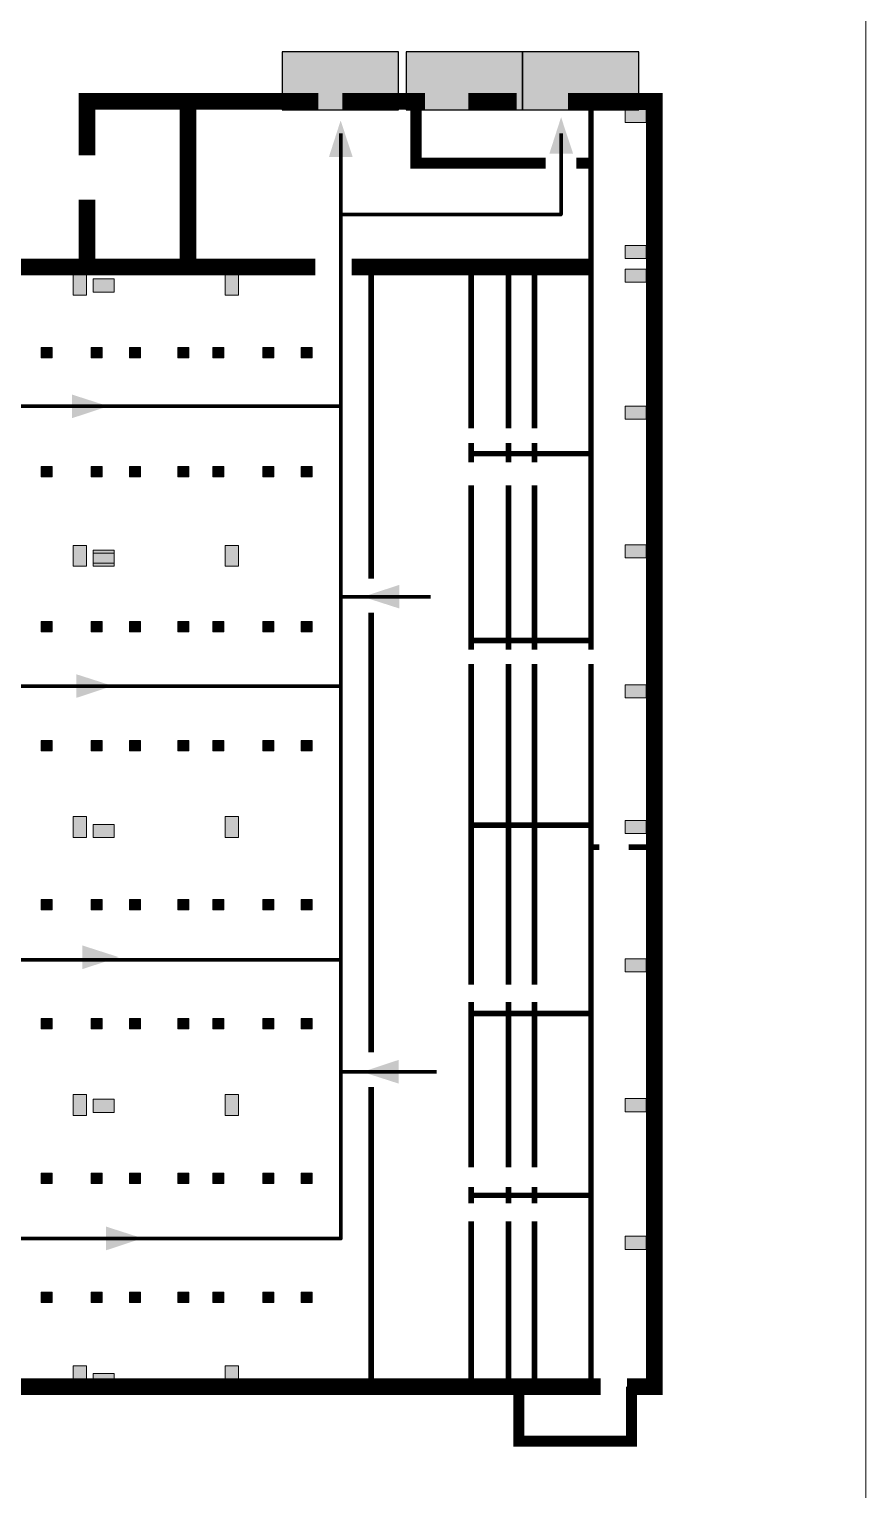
# Model space of a CAD drawing. Header units: millimetres. Extents: x 13810 to 67229, y 12374 to 21950.
# Drawn here: x 37669.9 to 37785, y 15037.6 to 15238.6 of the extents above; entities that cross this region are included whole.
import ezdxf

# ---------------------------------------------------------------- set-up
doc = ezdxf.new("R2010")
doc.units = ezdxf.units.MM
doc.layers.add('План_Штампы', color=7, linetype='Continuous')

# ---------------------------------------------------------------- blocks, each defined once
blk = doc.blocks.new('A$C7B4425F7')
at = {"true_color": 0xffffff}
blk.add_hatch(color=7, dxfattribs=at).paths.add_polyline_path([(0, 0), (-16, 0), (-16, -8), (0, -8)])
h = blk.add_hatch(color=126)
h.paths.add_polyline_path([(-0.2, -0.2), (-15.8, -0.2), (-15.8, -7.8), (-0.2, -7.8)])
h.paths.add_polyline_path([(-11.76, -2.03), (-11.76, -3.66), (-11.17, -3.66, -0.568275), (-11.17, -6.18), (-12.58, -6.18), (-12.58, -2.03)], flags=16)
h.paths.add_polyline_path([(-13.33, -4.12, -0.495768), (-13.59, -6.18), (-15.03, -6.18), (-15.03, -2.03), (-13.59, -2.03, -0.487973)], flags=16)
h.paths.add_polyline_path([(-10.25, -2.03), (-9.48, -2.03), (-9.48, -6.18), (-10.25, -6.18)], flags=16)
h.paths.add_polyline_path([(-13.84, -3.69), (-14.24, -3.69), (-14.24, -3.03), (-13.9, -3.03, -0.692621)], flags=0)
h.paths.add_polyline_path([(-9.15, -2.03), (-8.4, -2.03), (-8.04, -3.07), (-7.68, -2.03), (-6.93, -2.03), (-7.64, -4.1), (-6.93, -6.18), (-7.68, -6.18), (-8.04, -5.14), (-8.4, -6.18), (-9.15, -6.18), (-8.44, -4.1)], flags=16)
h.paths.add_polyline_path([(-11.76, -4.46), (-11.42, -4.46, -0.692621), (-11.36, -5.12), (-11.76, -5.12)], flags=0)
h.paths.add_polyline_path([(-13.9, -5.2), (-14.24, -5.2), (-14.24, -4.55), (-13.84, -4.55, -0.708038)], flags=0)
edge = h.paths.add_edge_path(flags=16)
edge.add_ellipse((-5.51, -4.08), major_axis=(0, 2.05), ratio=0.586184, start_angle=0, end_angle=360)
edge = h.paths.add_edge_path(flags=0)
edge.add_ellipse((-5.51, -4.08), major_axis=(0, 1.14), ratio=0.454828, start_angle=0, end_angle=360)
h.paths.add_polyline_path([(-4.13, -4.96, 0.377264), (-3.48, -4.52, 0.0555), (-3.16, -2.03), (-1.66, -2.03), (-1.66, -4.96), (-0.96, -4.96), (-0.96, -7.01), (-1.75, -7.01), (-1.75, -6.18), (-3.3, -6.18), (-3.3, -7.02), (-4.13, -7.02)], flags=16)
h.paths.add_polyline_path([(-2.73, -2.91), (-2.28, -2.91), (-2.28, -4.96), (-3.05, -4.96, 0.079136)], flags=0)
at = {"color": 126}
blk.add_lwpolyline([(-16, -8), (0, -8), (0, 0), (-16, 0)], close=True, dxfattribs=at)

msp = doc.modelspace()

# ---------------------------------------------------------------- hatches: boundary and pattern name
at = {"lineweight": 0}
h = msp.add_hatch(color=256, dxfattribs=at)
h.dxf.hatch_style = 1
h.paths.add_polyline_path([(37754.84, 15225.76), (37754.84, 15227.56), (37751.95, 15227.56), (37751.95, 15225.76)])
h = msp.add_hatch(color=256, dxfattribs=at)
h.dxf.hatch_style = 1
h.paths.add_polyline_path([(37754.84, 15207.01), (37754.84, 15208.81), (37751.95, 15208.81), (37751.95, 15207.01)])
h = msp.add_hatch(color=256, dxfattribs=at)
h.dxf.hatch_style = 1
h.paths.add_polyline_path([(37677.77, 15204.87), (37675.97, 15204.87), (37675.97, 15201.98), (37677.77, 15201.98)])
h = msp.add_hatch(color=256, dxfattribs=at)
h.dxf.hatch_style = 1
h.paths.add_polyline_path([(37698.69, 15204.87), (37696.89, 15204.87), (37696.89, 15201.98), (37698.69, 15201.98)])
h = msp.add_hatch(color=256, dxfattribs=at)
h.dxf.hatch_style = 1
h.paths.add_polyline_path([(37754.84, 15203.76), (37754.84, 15205.56), (37751.95, 15205.56), (37751.95, 15203.76)])
h = msp.add_hatch(color=256, dxfattribs=at)
h.dxf.hatch_style = 1
h.paths.add_polyline_path([(37681.61, 15202.42), (37681.61, 15204.22), (37678.72, 15204.22), (37678.72, 15202.42)])
h = msp.add_hatch(color=256, dxfattribs=at)
h.dxf.hatch_style = 1
h.paths.add_polyline_path([(37673.07, 15193.38), (37673.07, 15194.8), (37671.55, 15194.8), (37671.55, 15193.38)])
h = msp.add_hatch(color=256, dxfattribs=at)
h.dxf.hatch_style = 1
h.paths.add_polyline_path([(37679.93, 15193.38), (37679.93, 15194.8), (37678.41, 15194.8), (37678.41, 15193.38)])
h = msp.add_hatch(color=256, dxfattribs=at)
h.dxf.hatch_style = 1
h.paths.add_polyline_path([(37685.2, 15193.38), (37685.2, 15194.8), (37683.69, 15194.8), (37683.69, 15193.38)])
h = msp.add_hatch(color=256, dxfattribs=at)
h.dxf.hatch_style = 1
h.paths.add_polyline_path([(37691.89, 15193.38), (37691.89, 15194.8), (37690.38, 15194.8), (37690.38, 15193.38)])
h = msp.add_hatch(color=256, dxfattribs=at)
h.dxf.hatch_style = 1
h.paths.add_polyline_path([(37696.71, 15193.38), (37696.71, 15194.8), (37695.19, 15194.8), (37695.19, 15193.38)])
h = msp.add_hatch(color=256, dxfattribs=at)
h.dxf.hatch_style = 1
h.paths.add_polyline_path([(37703.57, 15193.38), (37703.57, 15194.8), (37702.05, 15194.8), (37702.05, 15193.38)])
h = msp.add_hatch(color=256, dxfattribs=at)
h.dxf.hatch_style = 1
h.paths.add_polyline_path([(37708.84, 15193.38), (37708.84, 15194.8), (37707.32, 15194.8), (37707.32, 15193.38)])
h = msp.add_hatch(color=256, dxfattribs=at)
h.dxf.hatch_style = 1
h.paths.add_polyline_path([(37754.84, 15184.9), (37754.84, 15186.7), (37751.95, 15186.7), (37751.95, 15184.9)])
h = msp.add_hatch(color=256, dxfattribs=at)
h.dxf.hatch_style = 1
h.paths.add_polyline_path([(37673.07, 15176.99), (37673.07, 15178.41), (37671.55, 15178.41), (37671.55, 15176.99)])
h = msp.add_hatch(color=256, dxfattribs=at)
h.dxf.hatch_style = 1
h.paths.add_polyline_path([(37679.93, 15176.99), (37679.93, 15178.41), (37678.41, 15178.41), (37678.41, 15176.99)])
h = msp.add_hatch(color=256, dxfattribs=at)
h.dxf.hatch_style = 1
h.paths.add_polyline_path([(37685.2, 15176.99), (37685.2, 15178.41), (37683.69, 15178.41), (37683.69, 15176.99)])
h = msp.add_hatch(color=256, dxfattribs=at)
h.dxf.hatch_style = 1
h.paths.add_polyline_path([(37691.89, 15176.99), (37691.89, 15178.41), (37690.38, 15178.41), (37690.38, 15176.99)])
h = msp.add_hatch(color=256, dxfattribs=at)
h.dxf.hatch_style = 1
h.paths.add_polyline_path([(37696.71, 15176.99), (37696.71, 15178.41), (37695.19, 15178.41), (37695.19, 15176.99)])
h = msp.add_hatch(color=256, dxfattribs=at)
h.dxf.hatch_style = 1
h.paths.add_polyline_path([(37703.57, 15176.99), (37703.57, 15178.41), (37702.05, 15178.41), (37702.05, 15176.99)])
h = msp.add_hatch(color=256, dxfattribs=at)
h.dxf.hatch_style = 1
h.paths.add_polyline_path([(37708.84, 15176.99), (37708.84, 15178.41), (37707.32, 15178.41), (37707.32, 15176.99)])
h = msp.add_hatch(color=256, dxfattribs=at)
h.dxf.hatch_style = 1
h.paths.add_polyline_path([(37677.77, 15167.55), (37675.97, 15167.55), (37675.97, 15164.67), (37677.77, 15164.67)])
h = msp.add_hatch(color=256, dxfattribs=at)
h.dxf.hatch_style = 1
h.paths.add_polyline_path([(37677.77, 15167.55), (37675.97, 15167.55), (37675.97, 15164.67), (37677.77, 15164.67)])
h = msp.add_hatch(color=256, dxfattribs=at)
h.dxf.hatch_style = 1
h.paths.add_polyline_path([(37681.61, 15165.11), (37681.61, 15166.91), (37678.72, 15166.91), (37678.72, 15165.11)])
h = msp.add_hatch(color=256, dxfattribs=at)
h.dxf.hatch_style = 1
h.paths.add_polyline_path([(37681.61, 15164.67), (37681.61, 15166.47), (37678.72, 15166.47), (37678.72, 15164.67)])
h = msp.add_hatch(color=256, dxfattribs=at)
h.dxf.hatch_style = 1
h.paths.add_polyline_path([(37698.69, 15167.55), (37696.89, 15167.55), (37696.89, 15164.67), (37698.69, 15164.67)])
h = msp.add_hatch(color=256, dxfattribs=at)
h.dxf.hatch_style = 1
h.paths.add_polyline_path([(37698.69, 15167.55), (37696.89, 15167.55), (37696.89, 15164.67), (37698.69, 15164.67)])
h = msp.add_hatch(color=256, dxfattribs=at)
h.dxf.hatch_style = 1
h.paths.add_polyline_path([(37754.84, 15165.82), (37754.84, 15167.62), (37751.95, 15167.62), (37751.95, 15165.82)])
h = msp.add_hatch(color=256, dxfattribs=at)
h.dxf.hatch_style = 1
h.paths.add_polyline_path([(37673.07, 15155.65), (37673.07, 15157.07), (37671.55, 15157.07), (37671.55, 15155.65)])
h = msp.add_hatch(color=256, dxfattribs=at)
h.dxf.hatch_style = 1
h.paths.add_polyline_path([(37679.93, 15155.65), (37679.93, 15157.07), (37678.41, 15157.07), (37678.41, 15155.65)])
h = msp.add_hatch(color=256, dxfattribs=at)
h.dxf.hatch_style = 1
h.paths.add_polyline_path([(37685.2, 15155.65), (37685.2, 15157.07), (37683.69, 15157.07), (37683.69, 15155.65)])
h = msp.add_hatch(color=256, dxfattribs=at)
h.dxf.hatch_style = 1
h.paths.add_polyline_path([(37691.89, 15155.65), (37691.89, 15157.07), (37690.38, 15157.07), (37690.38, 15155.65)])
h = msp.add_hatch(color=256, dxfattribs=at)
h.dxf.hatch_style = 1
h.paths.add_polyline_path([(37696.71, 15155.65), (37696.71, 15157.07), (37695.19, 15157.07), (37695.19, 15155.65)])
h = msp.add_hatch(color=256, dxfattribs=at)
h.dxf.hatch_style = 1
h.paths.add_polyline_path([(37703.57, 15155.65), (37703.57, 15157.07), (37702.05, 15157.07), (37702.05, 15155.65)])
h = msp.add_hatch(color=256, dxfattribs=at)
h.dxf.hatch_style = 1
h.paths.add_polyline_path([(37708.84, 15155.65), (37708.84, 15157.07), (37707.32, 15157.07), (37707.32, 15155.65)])
h = msp.add_hatch(color=256, dxfattribs=at)
h.dxf.hatch_style = 1
h.paths.add_polyline_path([(37754.84, 15146.55), (37754.84, 15148.35), (37751.95, 15148.35), (37751.95, 15146.55)])
h = msp.add_hatch(color=256, dxfattribs=at)
h.dxf.hatch_style = 1
h.paths.add_polyline_path([(37673.07, 15139.26), (37673.07, 15140.68), (37671.55, 15140.68), (37671.55, 15139.26)])
h = msp.add_hatch(color=256, dxfattribs=at)
h.dxf.hatch_style = 1
h.paths.add_polyline_path([(37679.93, 15139.26), (37679.93, 15140.68), (37678.41, 15140.68), (37678.41, 15139.26)])
h = msp.add_hatch(color=256, dxfattribs=at)
h.dxf.hatch_style = 1
h.paths.add_polyline_path([(37685.2, 15139.26), (37685.2, 15140.68), (37683.69, 15140.68), (37683.69, 15139.26)])
h = msp.add_hatch(color=256, dxfattribs=at)
h.dxf.hatch_style = 1
h.paths.add_polyline_path([(37691.89, 15139.26), (37691.89, 15140.68), (37690.38, 15140.68), (37690.38, 15139.26)])
h = msp.add_hatch(color=256, dxfattribs=at)
h.dxf.hatch_style = 1
h.paths.add_polyline_path([(37696.71, 15139.26), (37696.71, 15140.68), (37695.19, 15140.68), (37695.19, 15139.26)])
h = msp.add_hatch(color=256, dxfattribs=at)
h.dxf.hatch_style = 1
h.paths.add_polyline_path([(37703.57, 15139.26), (37703.57, 15140.68), (37702.05, 15140.68), (37702.05, 15139.26)])
h = msp.add_hatch(color=256, dxfattribs=at)
h.dxf.hatch_style = 1
h.paths.add_polyline_path([(37708.84, 15139.26), (37708.84, 15140.68), (37707.32, 15140.68), (37707.32, 15139.26)])
h = msp.add_hatch(color=256, dxfattribs=at)
h.dxf.hatch_style = 1
h.paths.add_polyline_path([(37677.77, 15130.24), (37675.97, 15130.24), (37675.97, 15127.35), (37677.77, 15127.35)])
h = msp.add_hatch(color=256, dxfattribs=at)
h.dxf.hatch_style = 1
h.paths.add_polyline_path([(37698.69, 15130.24), (37696.89, 15130.24), (37696.89, 15127.35), (37698.69, 15127.35)])
h = msp.add_hatch(color=256, dxfattribs=at)
h.dxf.hatch_style = 1
h.paths.add_polyline_path([(37681.61, 15127.35), (37681.61, 15129.15), (37678.72, 15129.15), (37678.72, 15127.35)])
h = msp.add_hatch(color=256, dxfattribs=at)
h.dxf.hatch_style = 1
h.paths.add_polyline_path([(37754.84, 15127.91), (37754.84, 15129.71), (37751.95, 15129.71), (37751.95, 15127.91)])
h = msp.add_hatch(color=256, dxfattribs=at)
h.dxf.hatch_style = 1
h.paths.add_polyline_path([(37673.07, 15117.41), (37673.07, 15118.83), (37671.55, 15118.83), (37671.55, 15117.41)])
h = msp.add_hatch(color=256, dxfattribs=at)
h.dxf.hatch_style = 1
h.paths.add_polyline_path([(37679.93, 15117.41), (37679.93, 15118.83), (37678.41, 15118.83), (37678.41, 15117.41)])
h = msp.add_hatch(color=256, dxfattribs=at)
h.dxf.hatch_style = 1
h.paths.add_polyline_path([(37685.2, 15117.41), (37685.2, 15118.83), (37683.69, 15118.83), (37683.69, 15117.41)])
h = msp.add_hatch(color=256, dxfattribs=at)
h.dxf.hatch_style = 1
h.paths.add_polyline_path([(37691.89, 15117.41), (37691.89, 15118.83), (37690.38, 15118.83), (37690.38, 15117.41)])
h = msp.add_hatch(color=256, dxfattribs=at)
h.dxf.hatch_style = 1
h.paths.add_polyline_path([(37696.71, 15117.41), (37696.71, 15118.83), (37695.19, 15118.83), (37695.19, 15117.41)])
h = msp.add_hatch(color=256, dxfattribs=at)
h.dxf.hatch_style = 1
h.paths.add_polyline_path([(37703.57, 15117.41), (37703.57, 15118.83), (37702.05, 15118.83), (37702.05, 15117.41)])
h = msp.add_hatch(color=256, dxfattribs=at)
h.dxf.hatch_style = 1
h.paths.add_polyline_path([(37708.84, 15117.41), (37708.84, 15118.83), (37707.32, 15118.83), (37707.32, 15117.41)])
h = msp.add_hatch(color=256, dxfattribs=at)
h.dxf.hatch_style = 1
h.paths.add_polyline_path([(37754.84, 15108.85), (37754.84, 15110.65), (37751.95, 15110.65), (37751.95, 15108.85)])
h = msp.add_hatch(color=256, dxfattribs=at)
h.dxf.hatch_style = 1
h.paths.add_polyline_path([(37673.07, 15101.02), (37673.07, 15102.44), (37671.55, 15102.44), (37671.55, 15101.02)])
h = msp.add_hatch(color=256, dxfattribs=at)
h.dxf.hatch_style = 1
h.paths.add_polyline_path([(37679.93, 15101.02), (37679.93, 15102.44), (37678.41, 15102.44), (37678.41, 15101.02)])
h = msp.add_hatch(color=256, dxfattribs=at)
h.dxf.hatch_style = 1
h.paths.add_polyline_path([(37685.2, 15101.02), (37685.2, 15102.44), (37683.69, 15102.44), (37683.69, 15101.02)])
h = msp.add_hatch(color=256, dxfattribs=at)
h.dxf.hatch_style = 1
h.paths.add_polyline_path([(37691.89, 15101.02), (37691.89, 15102.44), (37690.38, 15102.44), (37690.38, 15101.02)])
h = msp.add_hatch(color=256, dxfattribs=at)
h.dxf.hatch_style = 1
h.paths.add_polyline_path([(37696.71, 15101.02), (37696.71, 15102.44), (37695.19, 15102.44), (37695.19, 15101.02)])
h = msp.add_hatch(color=256, dxfattribs=at)
h.dxf.hatch_style = 1
h.paths.add_polyline_path([(37703.57, 15101.02), (37703.57, 15102.44), (37702.05, 15102.44), (37702.05, 15101.02)])
h = msp.add_hatch(color=256, dxfattribs=at)
h.dxf.hatch_style = 1
h.paths.add_polyline_path([(37708.84, 15101.02), (37708.84, 15102.44), (37707.32, 15102.44), (37707.32, 15101.02)])
h = msp.add_hatch(color=256, dxfattribs=at)
h.dxf.hatch_style = 1
h.paths.add_polyline_path([(37677.77, 15091.97), (37675.97, 15091.97), (37675.97, 15089.08), (37677.77, 15089.08)])
h = msp.add_hatch(color=256, dxfattribs=at)
h.dxf.hatch_style = 1
h.paths.add_polyline_path([(37698.69, 15091.97), (37696.89, 15091.97), (37696.89, 15089.08), (37698.69, 15089.08)])
h = msp.add_hatch(color=256, dxfattribs=at)
h.dxf.hatch_style = 1
h.paths.add_polyline_path([(37681.61, 15089.52), (37681.61, 15091.32), (37678.72, 15091.32), (37678.72, 15089.52)])
h = msp.add_hatch(color=256, dxfattribs=at)
h.dxf.hatch_style = 1
h.paths.add_polyline_path([(37754.84, 15089.61), (37754.84, 15091.41), (37751.95, 15091.41), (37751.95, 15089.61)])
h = msp.add_hatch(color=256, dxfattribs=at)
h.dxf.hatch_style = 1
h.paths.add_polyline_path([(37673.07, 15079.75), (37673.07, 15081.17), (37671.55, 15081.17), (37671.55, 15079.75)])
h = msp.add_hatch(color=256, dxfattribs=at)
h.dxf.hatch_style = 1
h.paths.add_polyline_path([(37679.93, 15079.75), (37679.93, 15081.17), (37678.41, 15081.17), (37678.41, 15079.75)])
h = msp.add_hatch(color=256, dxfattribs=at)
h.dxf.hatch_style = 1
h.paths.add_polyline_path([(37685.2, 15079.75), (37685.2, 15081.17), (37683.69, 15081.17), (37683.69, 15079.75)])
h = msp.add_hatch(color=256, dxfattribs=at)
h.dxf.hatch_style = 1
h.paths.add_polyline_path([(37691.89, 15079.75), (37691.89, 15081.17), (37690.38, 15081.17), (37690.38, 15079.75)])
h = msp.add_hatch(color=256, dxfattribs=at)
h.dxf.hatch_style = 1
h.paths.add_polyline_path([(37696.71, 15079.75), (37696.71, 15081.17), (37695.19, 15081.17), (37695.19, 15079.75)])
h = msp.add_hatch(color=256, dxfattribs=at)
h.dxf.hatch_style = 1
h.paths.add_polyline_path([(37703.57, 15079.75), (37703.57, 15081.17), (37702.05, 15081.17), (37702.05, 15079.75)])
h = msp.add_hatch(color=256, dxfattribs=at)
h.dxf.hatch_style = 1
h.paths.add_polyline_path([(37708.84, 15079.75), (37708.84, 15081.17), (37707.32, 15081.17), (37707.32, 15079.75)])
h = msp.add_hatch(color=256, dxfattribs=at)
h.dxf.hatch_style = 1
h.paths.add_polyline_path([(37754.84, 15070.67), (37754.84, 15072.47), (37751.95, 15072.47), (37751.95, 15070.67)])
h = msp.add_hatch(color=256, dxfattribs=at)
h.dxf.hatch_style = 1
h.paths.add_polyline_path([(37673.07, 15063.36), (37673.07, 15064.78), (37671.55, 15064.78), (37671.55, 15063.36)])
h = msp.add_hatch(color=256, dxfattribs=at)
h.dxf.hatch_style = 1
h.paths.add_polyline_path([(37679.93, 15063.36), (37679.93, 15064.78), (37678.41, 15064.78), (37678.41, 15063.36)])
h = msp.add_hatch(color=256, dxfattribs=at)
h.dxf.hatch_style = 1
h.paths.add_polyline_path([(37685.2, 15063.36), (37685.2, 15064.78), (37683.69, 15064.78), (37683.69, 15063.36)])
h = msp.add_hatch(color=256, dxfattribs=at)
h.dxf.hatch_style = 1
h.paths.add_polyline_path([(37691.89, 15063.36), (37691.89, 15064.78), (37690.38, 15064.78), (37690.38, 15063.36)])
h = msp.add_hatch(color=256, dxfattribs=at)
h.dxf.hatch_style = 1
h.paths.add_polyline_path([(37696.71, 15063.36), (37696.71, 15064.78), (37695.19, 15064.78), (37695.19, 15063.36)])
h = msp.add_hatch(color=256, dxfattribs=at)
h.dxf.hatch_style = 1
h.paths.add_polyline_path([(37703.57, 15063.36), (37703.57, 15064.78), (37702.05, 15064.78), (37702.05, 15063.36)])
h = msp.add_hatch(color=256, dxfattribs=at)
h.dxf.hatch_style = 1
h.paths.add_polyline_path([(37708.84, 15063.36), (37708.84, 15064.78), (37707.32, 15064.78), (37707.32, 15063.36)])
h = msp.add_hatch(color=256, dxfattribs=at)
h.dxf.hatch_style = 1
h.paths.add_polyline_path([(37677.77, 15054.65), (37675.97, 15054.65), (37675.97, 15051.77), (37677.77, 15051.77)])
h = msp.add_hatch(color=256, dxfattribs=at)
h.dxf.hatch_style = 1
h.paths.add_polyline_path([(37681.61, 15051.77), (37681.61, 15053.57), (37678.72, 15053.57), (37678.72, 15051.77)])
h = msp.add_hatch(color=256, dxfattribs=at)
h.dxf.hatch_style = 1
h.paths.add_polyline_path([(37698.69, 15054.65), (37696.89, 15054.65), (37696.89, 15051.77), (37698.69, 15051.77)])

# ---------------------------------------------------------------- linework, layer by layer
at = {"color": 126, "lineweight": 0, "true_color": 0x008754}
msp.add_lwpolyline([(37185.05, 15337.64), (37785.05, 15337.64), (37785.05, 14942.64), (37185.05, 14942.64)], close=True, dxfattribs=at)
msp.add_lwpolyline([(37185.05, 15337.64), (37785.05, 15337.64), (37785.05, 14942.64), (37185.05, 14942.64)], close=True, dxfattribs=at)
msp.add_lwpolyline([(37185.05, 15337.64), (37785.05, 15337.64), (37785.05, 14942.64), (37185.05, 14942.64)], close=True, dxfattribs=at)
msp.add_lwpolyline([(37185.05, 15337.64), (37785.05, 15337.64), (37785.05, 14942.64), (37185.05, 14942.64)], close=True, dxfattribs=at)
at = {"lineweight": 0}
for points, const_width in [([(37709.71, 15228.66), (37677.86, 15228.66), (37677.86, 15221.25)], 2.29), ([(37691.74, 15205.86), (37691.74, 15228.66)], 2.29), ([(37724.37, 15228.66), (37713.02, 15228.66)], 2.29), ([(37723.14, 15228.66), (37723.14, 15220.16), (37740.99, 15220.16)], 1.52), ([(37736.98, 15228.66), (37730.36, 15228.66)], 2.29), ([(37752.18, 15051.77), (37755.93, 15051.77), (37755.93, 15228.66), (37744.07, 15228.66)], 2.29), ([(37747.23, 15228.66), (37747.23, 15153.2)], 0.762), ([(37745.23, 15220.16), (37747.23, 15220.16)], 1.52), ([(37677.86, 15215.11), (37677.86, 15205.86)], 2.29), ([(37272.15, 15205.86), (37709.3, 15205.86)], 2.29), ([(37714.28, 15205.86), (37747.23, 15205.86)], 2.29), ([(37716.97, 15205.86), (37716.97, 15162.97)], 0.762), ([(37730.73, 15183.64), (37730.73, 15205.86)], 0.762), ([(37735.88, 15205.86), (37735.88, 15183.64)], 0.762), ([(37739.44, 15205.86), (37739.44, 15183.64)], 0.762), ([(37730.73, 15178.99), (37730.73, 15181.66)], 0.762), ([(37730.73, 15180.18), (37747.23, 15180.18)], 0.762), ([(37735.88, 15181.66), (37735.88, 15178.99)], 0.762), ([(37739.44, 15181.66), (37739.44, 15178.99)], 0.762), ([(37730.73, 15153.18), (37730.73, 15175.83)], 0.762), ([(37735.88, 15175.83), (37735.88, 15153.18)], 0.762), ([(37739.44, 15175.83), (37739.44, 15153.18)], 0.762), ([(37716.97, 15158.27), (37716.97, 15097.79)], 0.762), ([(37747.23, 15154.47), (37730.73, 15154.47)], 0.762), ([(37730.73, 15151.24), (37730.73, 15107.1)], 0.762), ([(37735.88, 15151.24), (37735.88, 15107.1)], 0.762), ([(37739.44, 15151.24), (37739.44, 15107.1)], 0.762), ([(37747.23, 15151.24), (37747.23, 15051.77)], 0.762), ([(37747.23, 15126.02), (37747.23, 15151.24)], 0.762), ([(37730.73, 15129.05), (37747.23, 15129.05)], 0.762), ([(37747.23, 15126.02), (37748.36, 15126.02)], 0.762), ([(37752.42, 15126.02), (37755.93, 15126.02)], 0.762), ([(37730.73, 15104.73), (37730.73, 15081.95)], 0.762), ([(37735.88, 15104.73), (37735.88, 15081.95)], 0.762), ([(37739.44, 15104.73), (37739.44, 15081.95)], 0.762), ([(37730.73, 15103.14), (37747.23, 15103.14)], 0.762), ([(37716.97, 15092.99), (37716.97, 15051.77)], 0.762), ([(37730.73, 15079.27), (37730.73, 15076.99)], 0.762), ([(37730.73, 15078.11), (37747.23, 15078.11)], 0.762), ([(37735.88, 15079.27), (37735.88, 15076.99)], 0.762), ([(37739.44, 15079.27), (37739.44, 15076.99)], 0.762), ([(37730.73, 15074.54), (37730.73, 15051.77)], 0.762), ([(37735.88, 15074.54), (37735.88, 15051.77)], 0.762), ([(37739.44, 15074.54), (37739.44, 15051.77)], 0.762), ([(37306.32, 15051.77), (37748.56, 15051.77)], 2.29), ([(37752.82, 15051.77), (37752.82, 15044.28), (37737.31, 15044.28), (37737.31, 15051.77)], 1.52)]:
    msp.add_lwpolyline(points, dxfattribs=dict(at, const_width=const_width))
for points in [[(37751.95, 15225.76), (37751.95, 15227.56), (37754.84, 15227.56), (37754.84, 15225.76), (37751.95, 15225.76)], [(37751.95, 15207.01), (37751.95, 15208.81), (37754.84, 15208.81), (37754.84, 15207.01), (37751.95, 15207.01)], [(37677.77, 15201.98), (37675.97, 15201.98), (37675.97, 15204.87), (37677.77, 15204.87), (37677.77, 15201.98)], [(37698.69, 15201.98), (37696.89, 15201.98), (37696.89, 15204.87), (37698.69, 15204.87), (37698.69, 15201.98)], [(37751.95, 15203.76), (37751.95, 15205.56), (37754.84, 15205.56), (37754.84, 15203.76), (37751.95, 15203.76)], [(37678.72, 15202.42), (37678.72, 15204.22), (37681.61, 15204.22), (37681.61, 15202.42), (37678.72, 15202.42)], [(37671.55, 15193.38), (37673.07, 15193.38), (37673.07, 15194.8), (37671.55, 15194.8), (37671.55, 15193.38)], [(37678.41, 15193.38), (37679.93, 15193.38), (37679.93, 15194.8), (37678.41, 15194.8), (37678.41, 15193.38)], [(37683.69, 15193.38), (37685.2, 15193.38), (37685.2, 15194.8), (37683.69, 15194.8), (37683.69, 15193.38)], [(37690.38, 15193.38), (37691.89, 15193.38), (37691.89, 15194.8), (37690.38, 15194.8), (37690.38, 15193.38)], [(37695.19, 15193.38), (37696.71, 15193.38), (37696.71, 15194.8), (37695.19, 15194.8), (37695.19, 15193.38)], [(37702.05, 15193.38), (37703.57, 15193.38), (37703.57, 15194.8), (37702.05, 15194.8), (37702.05, 15193.38)], [(37707.32, 15193.38), (37708.84, 15193.38), (37708.84, 15194.8), (37707.32, 15194.8), (37707.32, 15193.38)], [(37751.95, 15184.9), (37751.95, 15186.7), (37754.84, 15186.7), (37754.84, 15184.9), (37751.95, 15184.9)], [(37671.55, 15176.99), (37673.07, 15176.99), (37673.07, 15178.41), (37671.55, 15178.41), (37671.55, 15176.99)], [(37678.41, 15176.99), (37679.93, 15176.99), (37679.93, 15178.41), (37678.41, 15178.41), (37678.41, 15176.99)], [(37683.69, 15176.99), (37685.2, 15176.99), (37685.2, 15178.41), (37683.69, 15178.41), (37683.69, 15176.99)], [(37690.38, 15176.99), (37691.89, 15176.99), (37691.89, 15178.41), (37690.38, 15178.41), (37690.38, 15176.99)], [(37695.19, 15176.99), (37696.71, 15176.99), (37696.71, 15178.41), (37695.19, 15178.41), (37695.19, 15176.99)], [(37702.05, 15176.99), (37703.57, 15176.99), (37703.57, 15178.41), (37702.05, 15178.41), (37702.05, 15176.99)], [(37707.32, 15176.99), (37708.84, 15176.99), (37708.84, 15178.41), (37707.32, 15178.41), (37707.32, 15176.99)], [(37677.77, 15164.67), (37675.97, 15164.67), (37675.97, 15167.55), (37677.77, 15167.55), (37677.77, 15164.67)], [(37677.77, 15164.67), (37675.97, 15164.67), (37675.97, 15167.55), (37677.77, 15167.55), (37677.77, 15164.67)], [(37678.72, 15165.11), (37678.72, 15166.91), (37681.61, 15166.91), (37681.61, 15165.11), (37678.72, 15165.11)], [(37678.72, 15164.67), (37678.72, 15166.47), (37681.61, 15166.47), (37681.61, 15164.67), (37678.72, 15164.67)], [(37698.69, 15164.67), (37696.89, 15164.67), (37696.89, 15167.55), (37698.69, 15167.55), (37698.69, 15164.67)], [(37698.69, 15164.67), (37696.89, 15164.67), (37696.89, 15167.55), (37698.69, 15167.55), (37698.69, 15164.67)], [(37751.95, 15165.82), (37751.95, 15167.62), (37754.84, 15167.62), (37754.84, 15165.82), (37751.95, 15165.82)], [(37671.55, 15155.65), (37673.07, 15155.65), (37673.07, 15157.07), (37671.55, 15157.07), (37671.55, 15155.65)], [(37678.41, 15155.65), (37679.93, 15155.65), (37679.93, 15157.07), (37678.41, 15157.07), (37678.41, 15155.65)], [(37683.69, 15155.65), (37685.2, 15155.65), (37685.2, 15157.07), (37683.69, 15157.07), (37683.69, 15155.65)], [(37690.38, 15155.65), (37691.89, 15155.65), (37691.89, 15157.07), (37690.38, 15157.07), (37690.38, 15155.65)], [(37695.19, 15155.65), (37696.71, 15155.65), (37696.71, 15157.07), (37695.19, 15157.07), (37695.19, 15155.65)], [(37702.05, 15155.65), (37703.57, 15155.65), (37703.57, 15157.07), (37702.05, 15157.07), (37702.05, 15155.65)], [(37707.32, 15155.65), (37708.84, 15155.65), (37708.84, 15157.07), (37707.32, 15157.07), (37707.32, 15155.65)], [(37751.95, 15146.55), (37751.95, 15148.35), (37754.84, 15148.35), (37754.84, 15146.55), (37751.95, 15146.55)], [(37671.55, 15139.26), (37673.07, 15139.26), (37673.07, 15140.68), (37671.55, 15140.68), (37671.55, 15139.26)], [(37678.41, 15139.26), (37679.93, 15139.26), (37679.93, 15140.68), (37678.41, 15140.68), (37678.41, 15139.26)], [(37683.69, 15139.26), (37685.2, 15139.26), (37685.2, 15140.68), (37683.69, 15140.68), (37683.69, 15139.26)], [(37690.38, 15139.26), (37691.89, 15139.26), (37691.89, 15140.68), (37690.38, 15140.68), (37690.38, 15139.26)], [(37695.19, 15139.26), (37696.71, 15139.26), (37696.71, 15140.68), (37695.19, 15140.68), (37695.19, 15139.26)], [(37702.05, 15139.26), (37703.57, 15139.26), (37703.57, 15140.68), (37702.05, 15140.68), (37702.05, 15139.26)], [(37707.32, 15139.26), (37708.84, 15139.26), (37708.84, 15140.68), (37707.32, 15140.68), (37707.32, 15139.26)], [(37677.77, 15127.35), (37675.97, 15127.35), (37675.97, 15130.24), (37677.77, 15130.24), (37677.77, 15127.35)], [(37698.69, 15127.35), (37696.89, 15127.35), (37696.89, 15130.24), (37698.69, 15130.24), (37698.69, 15127.35)], [(37678.72, 15127.35), (37678.72, 15129.15), (37681.61, 15129.15), (37681.61, 15127.35), (37678.72, 15127.35)], [(37751.95, 15127.91), (37751.95, 15129.71), (37754.84, 15129.71), (37754.84, 15127.91), (37751.95, 15127.91)], [(37671.55, 15117.41), (37673.07, 15117.41), (37673.07, 15118.83), (37671.55, 15118.83), (37671.55, 15117.41)], [(37678.41, 15117.41), (37679.93, 15117.41), (37679.93, 15118.83), (37678.41, 15118.83), (37678.41, 15117.41)], [(37683.69, 15117.41), (37685.2, 15117.41), (37685.2, 15118.83), (37683.69, 15118.83), (37683.69, 15117.41)], [(37690.38, 15117.41), (37691.89, 15117.41), (37691.89, 15118.83), (37690.38, 15118.83), (37690.38, 15117.41)], [(37695.19, 15117.41), (37696.71, 15117.41), (37696.71, 15118.83), (37695.19, 15118.83), (37695.19, 15117.41)], [(37702.05, 15117.41), (37703.57, 15117.41), (37703.57, 15118.83), (37702.05, 15118.83), (37702.05, 15117.41)], [(37707.32, 15117.41), (37708.84, 15117.41), (37708.84, 15118.83), (37707.32, 15118.83), (37707.32, 15117.41)], [(37751.95, 15108.85), (37751.95, 15110.65), (37754.84, 15110.65), (37754.84, 15108.85), (37751.95, 15108.85)], [(37671.55, 15101.02), (37673.07, 15101.02), (37673.07, 15102.44), (37671.55, 15102.44), (37671.55, 15101.02)], [(37678.41, 15101.02), (37679.93, 15101.02), (37679.93, 15102.44), (37678.41, 15102.44), (37678.41, 15101.02)], [(37683.69, 15101.02), (37685.2, 15101.02), (37685.2, 15102.44), (37683.69, 15102.44), (37683.69, 15101.02)], [(37690.38, 15101.02), (37691.89, 15101.02), (37691.89, 15102.44), (37690.38, 15102.44), (37690.38, 15101.02)], [(37695.19, 15101.02), (37696.71, 15101.02), (37696.71, 15102.44), (37695.19, 15102.44), (37695.19, 15101.02)], [(37702.05, 15101.02), (37703.57, 15101.02), (37703.57, 15102.44), (37702.05, 15102.44), (37702.05, 15101.02)], [(37707.32, 15101.02), (37708.84, 15101.02), (37708.84, 15102.44), (37707.32, 15102.44), (37707.32, 15101.02)], [(37677.77, 15089.08), (37675.97, 15089.08), (37675.97, 15091.97), (37677.77, 15091.97), (37677.77, 15089.08)], [(37698.69, 15089.08), (37696.89, 15089.08), (37696.89, 15091.97), (37698.69, 15091.97), (37698.69, 15089.08)], [(37678.72, 15089.52), (37678.72, 15091.32), (37681.61, 15091.32), (37681.61, 15089.52), (37678.72, 15089.52)], [(37751.95, 15089.61), (37751.95, 15091.41), (37754.84, 15091.41), (37754.84, 15089.61), (37751.95, 15089.61)], [(37671.55, 15079.75), (37673.07, 15079.75), (37673.07, 15081.17), (37671.55, 15081.17), (37671.55, 15079.75)], [(37678.41, 15079.75), (37679.93, 15079.75), (37679.93, 15081.17), (37678.41, 15081.17), (37678.41, 15079.75)], [(37683.69, 15079.75), (37685.2, 15079.75), (37685.2, 15081.17), (37683.69, 15081.17), (37683.69, 15079.75)], [(37690.38, 15079.75), (37691.89, 15079.75), (37691.89, 15081.17), (37690.38, 15081.17), (37690.38, 15079.75)], [(37695.19, 15079.75), (37696.71, 15079.75), (37696.71, 15081.17), (37695.19, 15081.17), (37695.19, 15079.75)], [(37702.05, 15079.75), (37703.57, 15079.75), (37703.57, 15081.17), (37702.05, 15081.17), (37702.05, 15079.75)], [(37707.32, 15079.75), (37708.84, 15079.75), (37708.84, 15081.17), (37707.32, 15081.17), (37707.32, 15079.75)], [(37751.95, 15070.67), (37751.95, 15072.47), (37754.84, 15072.47), (37754.84, 15070.67), (37751.95, 15070.67)], [(37671.55, 15063.36), (37673.07, 15063.36), (37673.07, 15064.78), (37671.55, 15064.78), (37671.55, 15063.36)], [(37678.41, 15063.36), (37679.93, 15063.36), (37679.93, 15064.78), (37678.41, 15064.78), (37678.41, 15063.36)], [(37683.69, 15063.36), (37685.2, 15063.36), (37685.2, 15064.78), (37683.69, 15064.78), (37683.69, 15063.36)], [(37690.38, 15063.36), (37691.89, 15063.36), (37691.89, 15064.78), (37690.38, 15064.78), (37690.38, 15063.36)], [(37695.19, 15063.36), (37696.71, 15063.36), (37696.71, 15064.78), (37695.19, 15064.78), (37695.19, 15063.36)], [(37702.05, 15063.36), (37703.57, 15063.36), (37703.57, 15064.78), (37702.05, 15064.78), (37702.05, 15063.36)], [(37707.32, 15063.36), (37708.84, 15063.36), (37708.84, 15064.78), (37707.32, 15064.78), (37707.32, 15063.36)], [(37677.77, 15051.77), (37675.97, 15051.77), (37675.97, 15054.65), (37677.77, 15054.65), (37677.77, 15051.77)], [(37678.72, 15051.77), (37678.72, 15053.57), (37681.61, 15053.57), (37681.61, 15051.77), (37678.72, 15051.77)], [(37698.69, 15051.77), (37696.89, 15051.77), (37696.89, 15054.65), (37698.69, 15054.65), (37698.69, 15051.77)]]:
    msp.add_lwpolyline(points, dxfattribs=at)
at = {"color": 126, "lineweight": 100, "true_color": 0x008754}
for points in [[(37712.81, 15186.71), (37712.81, 15224.24)], [(37712.81, 15213.08), (37743.1, 15213.08), (37743.1, 15224.24)], [(37316.91, 15140.37), (37316.91, 15186.71), (37712.81, 15186.71), (37712.81, 15072.15), (37513.72, 15072.15)], [(37712.81, 15160.46), (37725.12, 15160.46)], [(37316.91, 15148.19), (37712.81, 15148.19)], [(37316.91, 15110.53), (37712.81, 15110.53)], [(37712.81, 15095.12), (37725.96, 15095.12)]]:
    msp.add_lwpolyline(points, dxfattribs=at)
at = {"layer": 'План_Штампы', "color": 126, "true_color": 0x008754}
for points in [[(37744.76, 15221.47), (37741.5, 15221.47), (37743.11, 15226.48)], [(37714.42, 15221.01), (37711.16, 15221.02), (37712.77, 15226.03)], [(37675.78, 15185.05), (37675.79, 15188.31), (37680.8, 15186.7)], [(37720.86, 15162.13), (37720.86, 15158.86), (37715.85, 15160.47)], [(37676.38, 15146.56), (37676.38, 15149.82), (37681.39, 15148.21)], [(37677.22, 15109.23), (37677.23, 15112.49), (37682.24, 15110.88)], [(37720.75, 15096.74), (37720.75, 15093.48), (37715.74, 15095.09)], [(37680.49, 15070.54), (37680.49, 15073.8), (37685.5, 15072.19)]]:
    msp.add_solid(points, dxfattribs=at)

# ---------------------------------------------------------------- block references
at = {"layer": 'План_Штампы'}
for p in [(37720.72, 15235.48), (37737.8, 15235.48), (37753.8, 15235.48)]:
    msp.add_blockref('A$C7B4425F7', p, dxfattribs=at)

doc.saveas('drawing.dxf')
